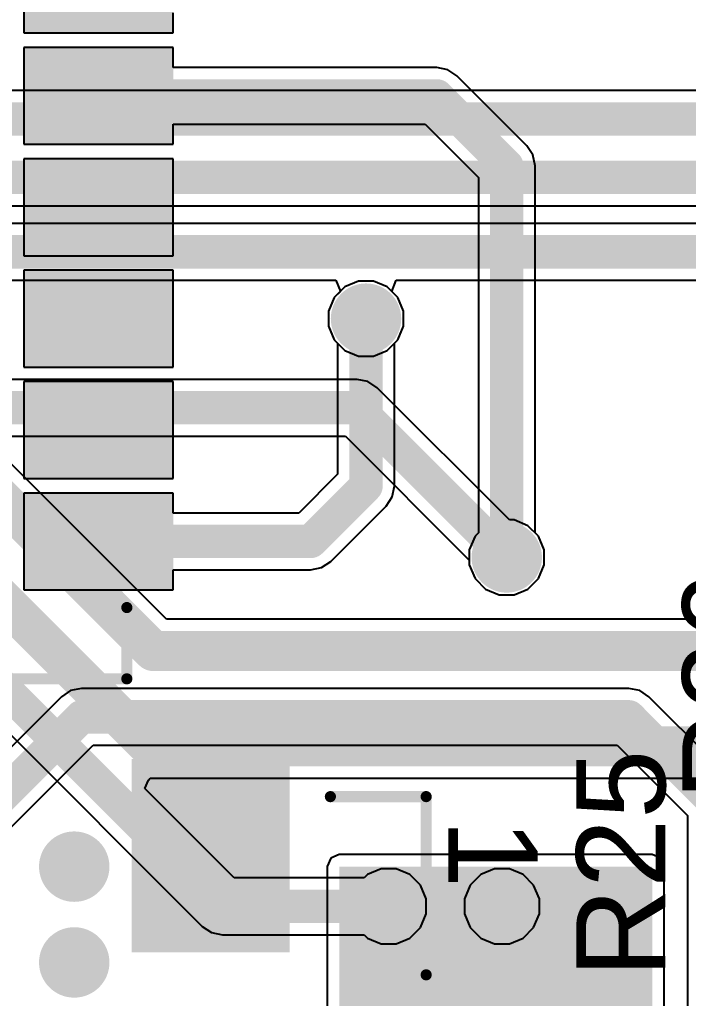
# Model space of a CAD drawing. Header units: millimetres. Extents: x -0.27 to 3.94, y -1.19 to 3.
# Drawn here: x 2.2835 to 2.5837, y 1.8468 to 2.2863 of the extents above; entities that cross this region are included whole.
import ezdxf

# ---------------------------------------------------------------- set-up
doc = ezdxf.new("R2010")
doc.units = ezdxf.units.MM
doc.header["$MEASUREMENT"] = 0
for name, color, linetype in [('BottomLayer', 5, 'Continuous'), ('BottomSolder', 6, 'Continuous'), ('Mechanical1', 6, 'Continuous'), ('TopLayer', 1, 'Continuous'), ('TopOverlay', 2, 'Continuous'), ('TopPaste', 8, 'Continuous'), ('TopSolder', 216, 'Continuous'), ('ViaHoleLayer', 16, 'Continuous')]:
    doc.layers.add(name, color=color, linetype=linetype)
doc.styles.add('Arial', font='arial.ttf', dxfattribs={"height": 0.2})

# ---------------------------------------------------------------- blocks, each defined once
blk = doc.blocks.new('41_SMD_M______16')
at = {"layer": 'TopLayer'}
for points in [[(0.31496, -0.03268), (0.37402, -0.03268), (0.37402, -0.06811), (0.31496, -0.06811)], [(0.31496, -0.08268), (0.37402, -0.08268), (0.37402, -0.11811), (0.31496, -0.11811)], [(0.31496, -0.13268), (0.37402, -0.13268), (0.37402, -0.16811), (0.31496, -0.16811)], [(0.31496, -0.18268), (0.37402, -0.18268), (0.37402, -0.21811), (0.31496, -0.21811)], [(0.31496, -0.23268), (0.37402, -0.23268), (0.37402, -0.26811), (0.31496, -0.26811)], [(0.31496, -0.28268), (0.37402, -0.28268), (0.37402, -0.31811), (0.31496, -0.31811)]]:
    blk.add_hatch(color=1, dxfattribs=at).paths.add_polyline_path(points)
at = {"layer": 'TopPaste'}
for points in [[(0.31496, -0.03268), (0.37402, -0.03268), (0.37402, -0.06811), (0.31496, -0.06811)], [(0.31496, -0.08268), (0.37402, -0.08268), (0.37402, -0.11811), (0.31496, -0.11811)], [(0.31496, -0.13268), (0.37402, -0.13268), (0.37402, -0.16811), (0.31496, -0.16811)], [(0.31496, -0.18268), (0.37402, -0.18268), (0.37402, -0.21811), (0.31496, -0.21811)], [(0.31496, -0.23268), (0.37402, -0.23268), (0.37402, -0.26811), (0.31496, -0.26811)], [(0.31496, -0.28268), (0.37402, -0.28268), (0.37402, -0.31811), (0.31496, -0.31811)]]:
    blk.add_hatch(color=8, dxfattribs=at).paths.add_polyline_path(points)
at = {"layer": 'TopSolder'}
for points in [[(0.31096, -0.02868), (0.37802, -0.02868), (0.37802, -0.07211), (0.31096, -0.07211)], [(0.31096, -0.07868), (0.37802, -0.07868), (0.37802, -0.12211), (0.31096, -0.12211)], [(0.31096, -0.12868), (0.37802, -0.12868), (0.37802, -0.17211), (0.31096, -0.17211)], [(0.31096, -0.17868), (0.37802, -0.17868), (0.37802, -0.22211), (0.31096, -0.22211)], [(0.31096, -0.22868), (0.37802, -0.22868), (0.37802, -0.27211), (0.31096, -0.27211)], [(0.31096, -0.27868), (0.37802, -0.27868), (0.37802, -0.32211), (0.31096, -0.32211)]]:
    blk.add_hatch(color=216, dxfattribs=at).paths.add_polyline_path(points)
at = {"layer": 'TopOverlay', "const_width": 0.005}
for points in [[(0.35716, -0.36208), (0.35716, -0.33008)], [(0.30224, -0.36208), (0.35716, -0.36208)]]:
    blk.add_lwpolyline(points, dxfattribs=at)
at = {"layer": 'TopOverlay', "const_width": 0.0025}
for points in [[(0.35591, -0.33008, 1), (0.35841, -0.33008, 1)], [(0.35591, -0.36208, 1), (0.35841, -0.36208, 1)], [(0.35591, -0.36208, 1), (0.35841, -0.36208, 1)]]:
    blk.add_lwpolyline(points, format="xyb", close=True, dxfattribs=at)
blk = doc.blocks.new('AFC01_S20FCC_00_143')
at = {"layer": 'TopLayer'}
for points in [[(-0.1811, 0.02717), (-0.19291, 0.02717), (-0.19291, 0.07835), (-0.1811, 0.07835)], [(-0.21457, -0.08425), (-0.29331, -0.08425), (-0.29331, -0.02126), (-0.21457, -0.02126)]]:
    blk.add_hatch(color=1, dxfattribs=at).paths.add_polyline_path(points)
at = {"layer": 'TopPaste'}
for points in [[(-0.1811, 0.02717), (-0.19291, 0.02717), (-0.19291, 0.07835), (-0.1811, 0.07835)], [(-0.21457, -0.08425), (-0.29331, -0.08425), (-0.29331, -0.02126), (-0.21457, -0.02126)]]:
    blk.add_hatch(color=8, dxfattribs=at).paths.add_polyline_path(points)
at = {"layer": 'TopSolder'}
for points in [[(-0.1771, 0.02317), (-0.19691, 0.02317), (-0.19691, 0.08235), (-0.1771, 0.08235)], [(-0.21057, -0.08825), (-0.29731, -0.08825), (-0.29731, -0.01726), (-0.21057, -0.01726)]]:
    blk.add_hatch(color=216, dxfattribs=at).paths.add_polyline_path(points)
at = {"layer": 'TopOverlay'}
for points, const_width in [([(-0.21091, 0.06522), (-0.21091, 0.07522)], 0.00787), ([(-0.20591, 0.07022), (-0.21091, 0.07522)], 0.00787), ([(-0.21091, 0.06522), (-0.20591, 0.07022)], 0.00787), ([(-0.28043, 0.001), (-0.28043, 0.044)], 0.005), ([(-0.20043, 0.044), (-0.28043, 0.044)], 0.005)]:
    blk.add_lwpolyline(points, dxfattribs=dict(at, const_width=const_width))
for points, const_width in [([(-0.21288, 0.07522, 1), (-0.20894, 0.07522, 1)], 0.00394), ([(-0.21288, 0.07522, 1), (-0.20894, 0.07522, 1)], 0.00394), ([(-0.20788, 0.07022, 1), (-0.20394, 0.07022, 1)], 0.00394), ([(-0.20788, 0.07022, 1), (-0.20394, 0.07022, 1)], 0.00394), ([(-0.21288, 0.06522, 1), (-0.20894, 0.06522, 1)], 0.00394), ([(-0.21288, 0.06522, 1), (-0.20894, 0.06522, 1)], 0.00394), ([(-0.28168, 0.044, 1), (-0.27918, 0.044, 1)], 0.0025), ([(-0.28168, 0.044, 1), (-0.27918, 0.044, 1)], 0.0025), ([(-0.20168, 0.044, 1), (-0.19918, 0.044, 1)], 0.0025), ([(-0.28168, 0.001, 1), (-0.27918, 0.001, 1)], 0.0025)]:
    blk.add_lwpolyline(points, format="xyb", close=True, dxfattribs=dict(at, const_width=const_width))

msp = doc.modelspace()

# ---------------------------------------------------------------- hatches: boundary and pattern name
at = {"layer": 'BottomLayer'}
h = msp.add_hatch(color=5, dxfattribs=at)
edge = h.paths.add_edge_path()
edge.add_arc((2.439, 2.152), 0.01181, 0, 360)
h = msp.add_hatch(color=5, dxfattribs=at)
edge = h.paths.add_edge_path()
edge.add_arc((2.50218, 2.04482), 0.01181, 0, 360)
h = msp.add_hatch(color=5, dxfattribs=at)
edge = h.paths.add_edge_path()
edge.add_arc((2.308, 1.906), 0.01181, 0, 360)
h = msp.add_hatch(color=5, dxfattribs=at)
edge = h.paths.add_edge_path()
edge.add_arc((2.44917, 1.88818), 0.01181, 0, 360)
h = msp.add_hatch(color=5, dxfattribs=at)
edge = h.paths.add_edge_path()
edge.add_arc((2.5, 1.88818), 0.01181, 0, 360)
h = msp.add_hatch(color=5, dxfattribs=at)
edge = h.paths.add_edge_path()
edge.add_arc((2.308, 1.863), 0.01181, 0, 360)
at = {"layer": 'BottomSolder'}
h = msp.add_hatch(color=6, dxfattribs=at)
edge = h.paths.add_edge_path()
edge.add_arc((2.439, 2.152), 0.01581, 0, 360)
h = msp.add_hatch(color=6, dxfattribs=at)
edge = h.paths.add_edge_path()
edge.add_arc((2.50218, 2.04482), 0.01581, 0, 360)
h = msp.add_hatch(color=6, dxfattribs=at)
edge = h.paths.add_edge_path()
edge.add_arc((2.308, 1.906), 0.01581, 0, 360)
h = msp.add_hatch(color=6, dxfattribs=at)
edge = h.paths.add_edge_path()
edge.add_arc((2.44917, 1.88818), 0.01581, 0, 360)
h = msp.add_hatch(color=6, dxfattribs=at)
edge = h.paths.add_edge_path()
edge.add_arc((2.5, 1.88818), 0.01581, 0, 360)
h = msp.add_hatch(color=6, dxfattribs=at)
edge = h.paths.add_edge_path()
edge.add_arc((2.308, 1.863), 0.01581, 0, 360)
at = {"layer": 'TopLayer'}
h = msp.add_hatch(color=1, dxfattribs=at)
edge = h.paths.add_edge_path()
edge.add_arc((2.439, 2.152), 0.01181, 0, 360)
h = msp.add_hatch(color=1, dxfattribs=at)
edge = h.paths.add_edge_path()
edge.add_arc((2.50218, 2.04482), 0.01181, 0, 360)
h = msp.add_hatch(color=1, dxfattribs=at)
edge = h.paths.add_edge_path()
edge.add_arc((2.308, 1.906), 0.01181, 0, 360)
for points in [[(2.427, 1.8381), (2.5675, 1.8381), (2.5675, 1.906), (2.427, 1.906)], [(2.5425, 1.8225), (2.5675, 1.8225), (2.5675, 1.906), (2.5425, 1.906)]]:
    msp.add_hatch(color=1, dxfattribs=at).paths.add_polyline_path(points)
h = msp.add_hatch(color=1, dxfattribs=at)
edge = h.paths.add_edge_path()
edge.add_arc((2.44917, 1.88818), 0.01181, 0, 360)
h = msp.add_hatch(color=1, dxfattribs=at)
edge = h.paths.add_edge_path()
edge.add_arc((2.5, 1.88818), 0.01181, 0, 360)
h = msp.add_hatch(color=1, dxfattribs=at)
edge = h.paths.add_edge_path()
edge.add_arc((2.308, 1.863), 0.01181, 0, 360)
at = {"layer": 'TopSolder'}
h = msp.add_hatch(color=216, dxfattribs=at)
edge = h.paths.add_edge_path()
edge.add_arc((2.439, 2.152), 0.01581, 0, 360)
h = msp.add_hatch(color=216, dxfattribs=at)
edge = h.paths.add_edge_path()
edge.add_arc((2.50218, 2.04482), 0.01581, 0, 360)
h = msp.add_hatch(color=216, dxfattribs=at)
edge = h.paths.add_edge_path()
edge.add_arc((2.308, 1.906), 0.01581, 0, 360)
h = msp.add_hatch(color=216, dxfattribs=at)
edge = h.paths.add_edge_path()
edge.add_arc((2.44917, 1.88818), 0.01581, 0, 360)
h = msp.add_hatch(color=216, dxfattribs=at)
edge = h.paths.add_edge_path()
edge.add_arc((2.5, 1.88818), 0.01581, 0, 360)
h = msp.add_hatch(color=216, dxfattribs=at)
edge = h.paths.add_edge_path()
edge.add_arc((2.308, 1.863), 0.01581, 0, 360)
at = {"layer": 'ViaHoleLayer'}
h = msp.add_hatch(color=16, dxfattribs=at)
edge = h.paths.add_edge_path()
edge.add_arc((2.439, 2.152), 0.00591, 0, 360)
h = msp.add_hatch(color=16, dxfattribs=at)
edge = h.paths.add_edge_path()
edge.add_arc((2.50218, 2.04482), 0.00591, 0, 360)
h = msp.add_hatch(color=16, dxfattribs=at)
edge = h.paths.add_edge_path()
edge.add_arc((2.308, 1.906), 0.00591, 0, 360)
h = msp.add_hatch(color=16, dxfattribs=at)
edge = h.paths.add_edge_path()
edge.add_arc((2.44917, 1.88818), 0.00591, 0, 360)
h = msp.add_hatch(color=16, dxfattribs=at)
edge = h.paths.add_edge_path()
edge.add_arc((2.5, 1.88818), 0.00591, 0, 360)
h = msp.add_hatch(color=16, dxfattribs=at)
edge = h.paths.add_edge_path()
edge.add_arc((2.308, 1.863), 0.00591, 0, 360)

# ---------------------------------------------------------------- linework, layer by layer
at = {"layer": 'BottomLayer'}
for p, q in [((2.68225, 2.25442), (1.78934, 2.25442)), ((1.93172, 2.2027), (2.64928, 2.2027)), ((2.626, 2.19474), (2.09165, 2.19474)), ((2.09693, 2.16926), (2.42541, 2.16926)), ((2.42541, 2.16926), (2.42748, 2.16426)), ((2.45052, 2.16426), (2.45259, 2.16926)), ((2.45259, 2.16926), (2.62072, 2.16926)), ((2.42748, 2.16426), (2.42475, 2.16152)), ((2.45325, 2.16152), (2.45052, 2.16426)), ((2.42475, 2.16152), (2.42219, 2.15534)), ((2.45581, 2.15534), (2.45325, 2.16152)), ((2.42219, 2.15534), (2.42219, 2.14866)), ((2.45581, 2.14866), (2.45581, 2.15534)), ((2.42219, 2.14866), (2.42475, 2.14248)), ((2.45325, 2.14248), (2.45581, 2.14866)), ((2.42475, 2.14248), (2.42948, 2.13775)), ((2.44852, 2.13775), (2.45325, 2.14248)), ((2.42948, 2.13775), (2.43566, 2.13519)), ((2.44234, 2.13519), (2.44852, 2.13775)), ((2.43566, 2.13519), (2.44234, 2.13519)), ((2.435, 2.12474), (2.23505, 2.12474)), ((2.43988, 2.12377), (2.435, 2.12474)), ((2.44402, 2.12101), (2.43988, 2.12377)), ((2.50339, 2.06163), (2.44402, 2.12101)), ((2.27184, 2.09926), (2.42972, 2.09926)), ((2.42972, 2.09926), (2.48537, 2.04361)), ((2.34943, 2.01706), (2.27471, 2.09178)), ((2.50552, 2.06163), (2.50339, 2.06163)), ((2.5117, 2.05907), (2.50552, 2.06163)), ((2.51643, 2.05435), (2.5117, 2.05907)), ((2.51899, 2.04817), (2.51643, 2.05435)), ((2.51899, 2.04148), (2.51899, 2.04817)), ((2.48537, 2.04361), (2.48537, 2.04148)), ((2.48537, 2.04148), (2.48793, 2.0353)), ((2.51643, 2.0353), (2.51899, 2.04148)), ((2.48793, 2.0353), (2.49266, 2.03057)), ((2.5117, 2.03057), (2.51643, 2.0353)), ((2.49266, 2.03057), (2.49884, 2.02801)), ((2.50552, 2.02801), (2.5117, 2.03057)), ((2.49884, 2.02801), (2.50552, 2.02801)), ((2.7217, 2.01706), (2.34943, 2.01706)), ((2.2644, 1.98026), (2.36549, 1.87917)), ((2.33969, 1.94102), (2.34128, 1.94482)), ((2.34128, 1.94482), (2.34205, 1.94573)), ((2.34205, 1.94573), (2.70409, 1.94573)), ((2.37978, 1.90093), (2.33969, 1.94102)), ((2.44582, 1.90499), (2.43964, 1.90243)), ((2.45251, 1.90499), (2.44582, 1.90499)), ((2.45869, 1.90243), (2.45251, 1.90499)), ((2.49666, 1.90499), (2.49048, 1.90243)), ((2.50334, 1.90499), (2.49666, 1.90499)), ((2.50952, 1.90243), (2.50334, 1.90499)), ((2.43814, 1.90093), (2.37978, 1.90093)), ((2.43964, 1.90243), (2.43814, 1.90093)), ((2.46342, 1.8977), (2.45869, 1.90243)), ((2.49048, 1.90243), (2.48575, 1.8977)), ((2.51425, 1.8977), (2.50952, 1.90243)), ((2.46598, 1.89153), (2.46342, 1.8977)), ((2.48575, 1.8977), (2.48319, 1.89153)), ((2.51681, 1.89153), (2.51425, 1.8977)), ((2.46598, 1.88484), (2.46598, 1.89153)), ((2.48319, 1.89153), (2.48319, 1.88484)), ((2.51681, 1.88484), (2.51681, 1.89153)), ((2.46342, 1.87866), (2.46598, 1.88484)), ((2.48319, 1.88484), (2.48575, 1.87866)), ((2.51425, 1.87866), (2.51681, 1.88484)), ((2.36549, 1.87917), (2.36962, 1.87641)), ((2.36962, 1.87641), (2.3745, 1.87544)), ((2.45869, 1.87393), (2.46342, 1.87866)), ((2.48575, 1.87866), (2.49048, 1.87393)), ((2.50952, 1.87393), (2.51425, 1.87866)), ((2.3745, 1.87544), (2.43814, 1.87544)), ((2.43814, 1.87544), (2.43964, 1.87393)), ((2.43964, 1.87393), (2.44582, 1.87137)), ((2.45251, 1.87137), (2.45869, 1.87393)), ((2.49048, 1.87393), (2.49666, 1.87137)), ((2.50334, 1.87137), (2.50952, 1.87393)), ((2.44582, 1.87137), (2.45251, 1.87137)), ((2.49666, 1.87137), (2.50334, 1.87137))]:
    msp.add_line(p, q, dxfattribs=at)
for points, const_width in [([(1.78934, 2.24168), (2.68225, 2.24168)], 0.015), ([(1.92644, 2.21544), (2.65456, 2.21544)], 0.015), ([(2.09165, 2.182), (2.626, 2.182)], 0.015), ([(1.90506, 2.112), (2.435, 2.112)], 0.015), ([(2.435, 2.112), (2.50218, 2.04482)], 0.015), ([(2.26462, 2.08169), (2.34352, 2.00279)], 0.018), ([(2.24966, 2.052), (2.34166, 1.96)], 0.018), ([(2.34352, 2.00279), (2.7217, 2.00279)], 0.018), ([(2.26968, 1.993), (2.3745, 1.88818)], 0.015), ([(2.34166, 1.96), (2.71, 1.96)], 0.018), ([(2.3745, 1.88818), (2.44917, 1.88818)], 0.015)]:
    msp.add_lwpolyline(points, dxfattribs=dict(at, const_width=const_width))
for points, const_width in [([(2.43125, 2.112, 1), (2.43875, 2.112, 1)], 0.0075), ([(2.43125, 2.112, 1), (2.43875, 2.112, 1)], 0.0075), ([(2.49843, 2.04482, 1), (2.50593, 2.04482, 1)], 0.0075), ([(2.33902, 2.00279, 1), (2.34802, 2.00279, 1)], 0.009), ([(2.33902, 2.00279, 1), (2.34802, 2.00279, 1)], 0.009), ([(2.33716, 1.96, 1), (2.34616, 1.96, 1)], 0.009), ([(2.33716, 1.96, 1), (2.34616, 1.96, 1)], 0.009), ([(2.37075, 1.88818, 1), (2.37825, 1.88818, 1)], 0.0075), ([(2.37075, 1.88818, 1), (2.37825, 1.88818, 1)], 0.0075), ([(2.44542, 1.88818, 1), (2.45292, 1.88818, 1)], 0.0075)]:
    msp.add_lwpolyline(points, format="xyb", close=True, dxfattribs=dict(at, const_width=const_width))
at = {"layer": 'TopLayer'}
for p, q in [((2.28542, 2.32372), (2.28542, 2.28028)), ((2.35248, 2.28028), (2.35248, 2.28926)), ((2.28542, 2.28028), (2.35248, 2.28028)), ((2.35248, 2.27372), (2.28542, 2.27372)), ((2.28542, 2.27372), (2.28542, 2.23028)), ((2.35248, 2.26475), (2.35248, 2.27372)), ((2.47081, 2.26475), (2.35248, 2.26475)), ((2.47569, 2.26377), (2.47081, 2.26475)), ((2.47982, 2.26101), (2.47569, 2.26377)), ((2.51119, 2.22964), (2.47982, 2.26101)), ((2.35248, 2.23028), (2.35248, 2.23926)), ((2.35248, 2.23926), (2.46553, 2.23926)), ((2.46553, 2.23926), (2.48944, 2.21535)), ((2.28542, 2.23028), (2.35248, 2.23028)), ((2.51396, 2.22551), (2.51119, 2.22964)), ((2.35248, 2.22372), (2.28542, 2.22372)), ((2.28542, 2.22372), (2.28542, 2.18028)), ((2.35248, 2.18028), (2.35248, 2.22372)), ((2.51493, 2.22063), (2.51396, 2.22551)), ((2.51493, 2.05585), (2.51493, 2.22063)), ((2.48944, 2.21535), (2.48944, 2.05585)), ((2.28542, 2.18028), (2.35248, 2.18028)), ((2.35248, 2.17372), (2.28542, 2.17372)), ((2.28542, 2.17372), (2.28542, 2.13028)), ((2.35248, 2.13028), (2.35248, 2.17372)), ((2.43566, 2.16881), (2.42948, 2.16625)), ((2.44234, 2.16881), (2.43566, 2.16881)), ((2.44852, 2.16625), (2.44234, 2.16881)), ((2.42948, 2.16625), (2.42475, 2.16152)), ((2.45325, 2.16152), (2.44852, 2.16625)), ((2.42475, 2.16152), (2.42219, 2.15534)), ((2.45581, 2.15534), (2.45325, 2.16152)), ((2.42219, 2.15534), (2.42219, 2.14866)), ((2.45581, 2.14866), (2.45581, 2.15534)), ((2.42219, 2.14866), (2.42475, 2.14248)), ((2.45325, 2.14248), (2.45581, 2.14866)), ((2.42475, 2.14248), (2.42626, 2.14097)), ((2.42626, 2.14097), (2.42626, 2.08214)), ((2.45174, 2.14097), (2.45325, 2.14248)), ((2.45174, 2.07686), (2.45174, 2.14097)), ((2.28542, 2.13028), (2.35248, 2.13028)), ((2.35248, 2.12372), (2.28542, 2.12372)), ((2.28542, 2.12372), (2.28542, 2.08028)), ((2.35248, 2.08028), (2.35248, 2.12372)), ((2.28542, 2.08028), (2.35248, 2.08028)), ((2.42626, 2.08214), (2.40886, 2.06475)), ((2.45077, 2.07198), (2.45174, 2.07686)), ((2.35248, 2.07372), (2.28542, 2.07372)), ((2.28542, 2.07372), (2.28542, 2.03028)), ((2.35248, 2.06475), (2.35248, 2.07372)), ((2.44801, 2.06785), (2.45077, 2.07198)), ((2.42315, 2.04299), (2.44801, 2.06785)), ((2.40886, 2.06475), (2.35248, 2.06475)), ((2.48793, 2.05435), (2.48537, 2.04817)), ((2.48944, 2.05585), (2.48793, 2.05435)), ((2.51643, 2.05435), (2.51493, 2.05585)), ((2.51899, 2.04817), (2.51643, 2.05435)), ((2.48537, 2.04817), (2.48537, 2.04148)), ((2.51899, 2.04148), (2.51899, 2.04817)), ((2.35248, 2.03028), (2.35248, 2.03926)), ((2.35248, 2.03926), (2.41414, 2.03926)), ((2.41414, 2.03926), (2.41902, 2.04023)), ((2.41902, 2.04023), (2.42315, 2.04299)), ((2.48537, 2.04148), (2.48793, 2.0353)), ((2.51643, 2.0353), (2.51899, 2.04148)), ((2.48793, 2.0353), (2.49266, 2.03057)), ((2.5117, 2.03057), (2.51643, 2.0353)), ((2.28542, 2.03028), (2.35248, 2.03028)), ((2.49266, 2.03057), (2.49884, 2.02801)), ((2.50552, 2.02801), (2.5117, 2.03057)), ((2.49884, 2.02801), (2.50552, 2.02801)), ((2.30225, 1.98227), (2.26172, 1.94175)), ((2.30638, 1.98503), (2.30225, 1.98227)), ((2.31126, 1.986), (2.30638, 1.98503)), ((2.557, 1.986), (2.31126, 1.986)), ((2.56188, 1.98503), (2.557, 1.986)), ((2.56602, 1.98227), (2.56188, 1.98503)), ((2.60501, 1.94328), (2.56602, 1.98227)), ((2.27601, 1.91999), (2.31654, 1.96052)), ((2.31654, 1.96052), (2.55172, 1.96052)), ((2.55172, 1.96052), (2.58326, 1.92898)), ((2.58326, 1.92898), (2.58326, 1.81582)), ((2.42317, 1.90983), (2.42159, 1.906)), ((2.427, 1.91141), (2.42317, 1.90983)), ((2.5675, 1.91141), (2.427, 1.91141)), ((2.57133, 1.90983), (2.5675, 1.91141)), ((2.57291, 1.906), (2.57133, 1.90983)), ((2.42159, 1.906), (2.42159, 1.8381)), ((2.57291, 1.8225), (2.57291, 1.906))]:
    msp.add_line(p, q, dxfattribs=at)
at = {"layer": 'TopLayer', "const_width": 0.015}
for points in [[(2.31895, 2.252), (2.47081, 2.252)], [(2.47081, 2.252), (2.50218, 2.22063)], [(2.50218, 2.04482), (2.50218, 2.22063)], [(2.439, 2.07686), (2.439, 2.152)], [(2.41414, 2.052), (2.439, 2.07686)], [(2.31895, 2.052), (2.41414, 2.052)], [(2.267, 1.929), (2.31126, 1.97326)], [(2.31126, 1.97326), (2.557, 1.97326)], [(2.557, 1.97326), (2.596, 1.93426)]]:
    msp.add_lwpolyline(points, dxfattribs=at)
at = {"layer": 'TopLayer', "const_width": 0.0075}
for points in [[(2.3152, 2.252, 1), (2.3227, 2.252, 1)], [(2.46706, 2.252, 1), (2.47456, 2.252, 1)], [(2.46706, 2.252, 1), (2.47456, 2.252, 1)], [(2.49843, 2.22063, 1), (2.50593, 2.22063, 1)], [(2.49843, 2.22063, 1), (2.50593, 2.22063, 1)], [(2.43525, 2.152, 1), (2.44275, 2.152, 1)], [(2.43525, 2.07686, 1), (2.44275, 2.07686, 1)], [(2.43525, 2.07686, 1), (2.44275, 2.07686, 1)], [(2.3152, 2.052, 1), (2.3227, 2.052, 1)], [(2.41039, 2.052, 1), (2.41789, 2.052, 1)], [(2.41039, 2.052, 1), (2.41789, 2.052, 1)], [(2.49843, 2.04482, 1), (2.50593, 2.04482, 1)], [(2.30751, 1.97326, 1), (2.31501, 1.97326, 1)], [(2.30751, 1.97326, 1), (2.31501, 1.97326, 1)], [(2.55325, 1.97326, 1), (2.56075, 1.97326, 1)], [(2.55325, 1.97326, 1), (2.56075, 1.97326, 1)]]:
    msp.add_lwpolyline(points, format="xyb", close=True, dxfattribs=at)

# ---------------------------------------------------------------- block references
msp.add_blockref('41_SMD_M______16', (1.97446, 2.35239))
at = {"rotation": 270}
msp.add_blockref('AFC01_S20FCC_00_143', (2.422, 1.657), dxfattribs=at)

# ---------------------------------------------------------------- texts
at = {"layer": 'Mechanical1', "style": 'Arial'}
msp.add_text('1', height=0.04, rotation=270, dxfattribs=at).set_placement((2.476, 1.92743))
at = {"layer": 'TopOverlay', "style": 'Arial'}
for s, rotation, p in [('R26', 90, (2.62099, 1.93568)), ('R25', 90, (2.57336, 1.85603)), ('1', 270, (2.476, 1.92743))]:
    msp.add_text(s, height=0.04, rotation=rotation, dxfattribs=at).set_placement(p)

doc.saveas('drawing.dxf')
